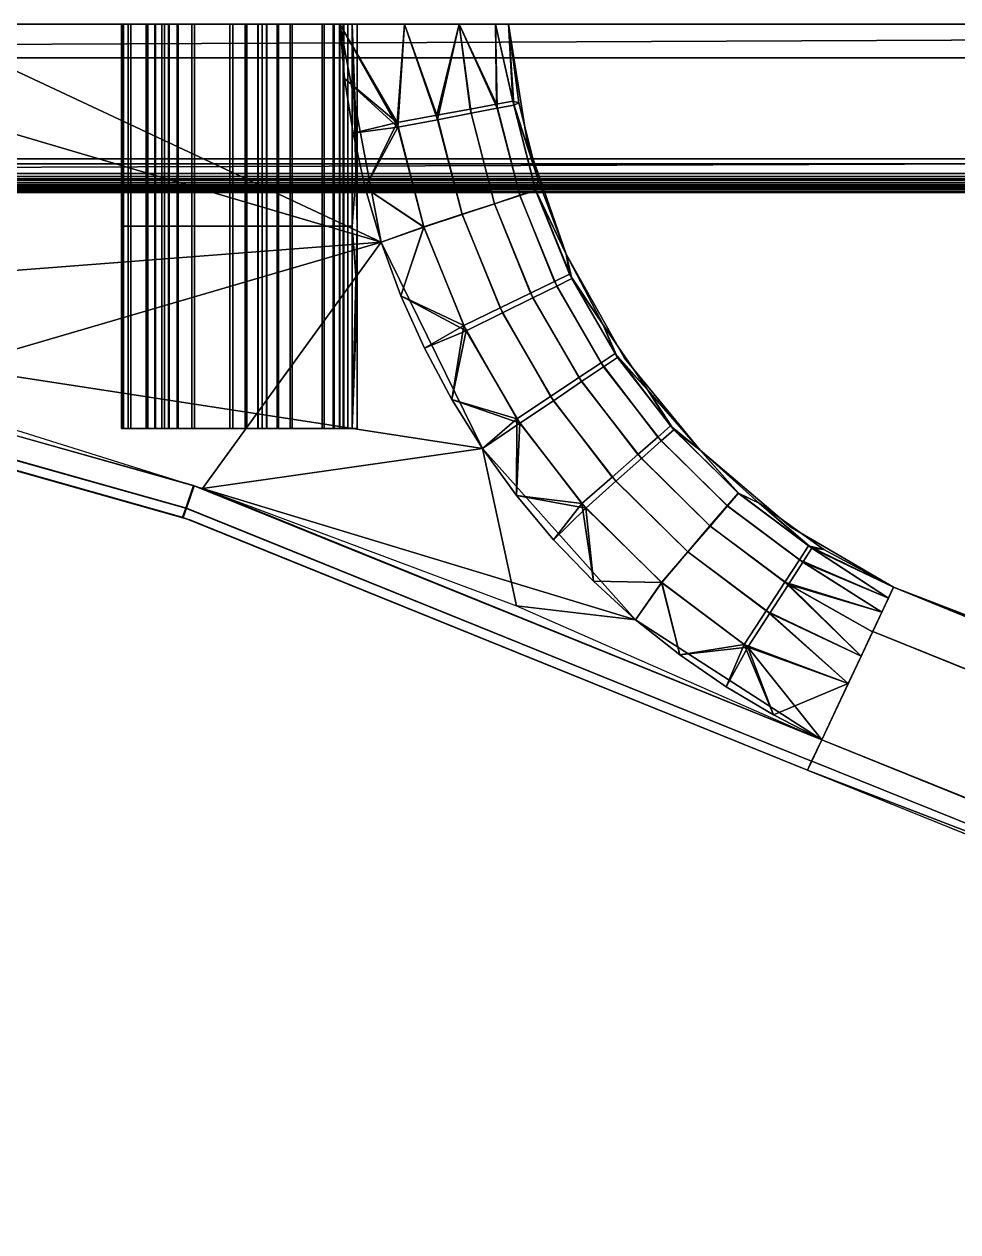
# Model space of a CAD drawing. Extents: x -114 to 116, y -24 to 0.
# Drawn here: x -66.12 to -52.26, y -17.93 to 0 of the extents above; entities that cross this region are included whole.
import ezdxf

# ---------------------------------------------------------------- set-up
doc = ezdxf.new("R2010")
doc.units = 0
doc.header["$MEASUREMENT"] = 0
doc.layers.add('IGES LEVEL 0', color=253, linetype='CONTINUOUS')

msp = doc.modelspace()

# ---------------------------------------------------------------- linework, layer by layer
at = {"layer": 'IGES LEVEL 0'}
for points in [[(-60.821, -3.235, -13.278), (-60.821, -3.235, -13.278), (-73.076, -4.182, -13.278), (-71.792, 0, -13.278)], [(-71.792, 0, -13.278), (-71.792, 0, -13.278), (-61.433, 0, -13.278), (-60.821, -3.235, -13.278)], [(-60.583, -1.461, -13.186), (-60.583, -1.461, -13.186), (-61.433, 0, -13.278), (-60.473, 0, -13.085)], [(-60.583, -1.461, -13.186), (-60.583, -1.461, -13.186), (-61.363, -0.805, -13.278), (-61.433, 0, -13.278)], [(-60.57, -1.53, -0.495), (-60.57, -1.53, -0.495), (-61.433, 0, -0.403), (-61.363, -0.805, -0.403)], [(-60.57, -1.53, -0.495), (-60.57, -1.53, -0.495), (-60.474, 0, -0.596), (-61.433, 0, -0.403)], [(-60.473, 0, -13.085), (-60.473, 0, -13.085), (-59.994, -1.352, -12.931), (-60.583, -1.461, -13.186)], [(-60.474, 0, -0.596), (-60.474, 0, -0.596), (-60.57, -1.53, -0.495), (-59.982, -1.418, -0.751)], [(-59.982, -1.418, -0.751), (-59.982, -1.418, -0.751), (-59.664, 0, -1.134), (-60.474, 0, -0.596)], [(-59.994, -1.352, -12.931), (-59.994, -1.352, -12.931), (-60.473, 0, -13.085), (-59.662, 0, -12.546)], [(-113.228, -2, 14.722), (-113.228, 0, 14.722), (115.372, 0, 14.722), (115.372, -2, 14.722)], [(-111.348, -0.5, 4.31), (-111.348, -0.5, 4.31), (-111.436, 0, 4.222), (1.072, 0, 4.222)], [(-111.348, -0.5, 12.634), (-111.348, -0.5, 12.634), (1.072, 0, 12.722), (-111.436, 0, 12.722)], [(1.072, 0, 4.222), (1.072, 0, 4.222), (1.072, -0.5, 4.31), (-111.348, -0.5, 4.31)], [(1.072, 0, 12.722), (1.072, 0, 12.722), (-111.348, -0.5, 12.634), (1.072, -0.5, 12.634)], [(-92.928, 0, 1.847), (95.072, 0, 1.847), (95.072, -2, 1.847), (-92.928, -2, 1.847)], [(-71.727, 0, 12.722), (-71.727, 0, 12.722), (-62.428, 0, 14.722), (-75.128, 0, 14.722)], [(-66.921, 0, -11.278), (-66.921, 0, -11.278), (-74.382, 0, -13.278), (-61.433, 0, -13.278)], [(-73.076, -4.182, -0.403), (-73.076, -4.182, -0.403), (-60.821, -3.235, -0.403), (-67.732, 0, -0.403)], [(-66.921, 0, -2.778), (-66.921, 0, -2.778), (-61.433, 0, -0.403), (-71.931, 0, -0.403)], [(-62.428, 0, 14.722), (-62.428, 0, 14.722), (-71.727, 0, 12.722), (-58.491, 0, 12.722)], [(-67.862, 0, 1.847), (-67.862, 0, 1.847), (-58.491, 0, 4.222), (-71.727, 0, 4.222)], [(-58.491, 0, 4.222), (-58.491, 0, 4.222), (-67.862, 0, 1.847), (-55.328, 0, 1.847)], [(-60.821, -3.235, -0.403), (-60.821, -3.235, -0.403), (-61.433, 0, -0.403), (-67.732, 0, -0.403)], [(-66.921, 0, -2.778), (-66.921, 0, -2.778), (-58.928, 0, -2.903), (-61.433, 0, -0.403)], [(-66.921, 0, -11.278), (-66.921, 0, -11.278), (-61.433, 0, -13.278), (-58.928, 0, -10.778)], [(-58.928, 0, -10.778), (-58.928, 0, -10.778), (-66.572, 0, -11.135), (-66.921, 0, -11.278)], [(-58.928, 0, -2.903), (-58.928, 0, -2.903), (-66.921, 0, -2.778), (-66.572, 0, -2.922)], [(-58.928, 0, -10.778), (-58.928, 0, -10.778), (-66.428, 0, -10.786), (-66.572, 0, -11.135)], [(-58.928, 0, -2.903), (-58.928, 0, -2.903), (-66.572, 0, -2.922), (-66.428, 0, -3.271)], [(-66.428, 0, -3.271), (-66.428, 0, -3.271), (-64.678, 0, -6.848), (-62.928, 0, -5.098)], [(-66.428, 0, -10.786), (-66.428, 0, -10.786), (-62.928, 0, -8.598), (-64.678, 0, -6.848)], [(-64.678, 0, -6.848), (-64.678, 0, -6.848), (-66.428, 0, -3.271), (-66.428, 0, -10.786)], [(-66.428, 0, -3.271), (-66.428, 0, -3.271), (-62.928, 0, -5.098), (-58.928, 0, -2.903)], [(-58.928, 0, -10.778), (-58.928, 0, -10.778), (-62.928, 0, -8.598), (-66.428, 0, -10.786)], [(-64.678, 0, -6.848), (-64.678, -3, -6.848), (-64.674, -3, -6.977), (-64.674, 0, -6.977)], [(-64.673, 0, -6.71), (-64.673, -6, -6.71), (-64.678, -6, -6.848), (-64.678, 0, -6.848)], [(-64.674, 0, -6.977), (-64.674, -3, -6.977), (-64.652, -3, -7.153), (-64.652, 0, -7.153)], [(-64.645, 0, -6.508), (-64.645, -6, -6.508), (-64.673, -6, -6.71), (-64.673, 0, -6.71)], [(-64.652, 0, -7.153), (-64.652, -3, -7.153), (-64.575, -3, -7.44), (-64.575, 0, -7.44)], [(-64.536, 0, -6.156), (-64.536, -6, -6.156), (-64.645, -6, -6.508), (-64.645, 0, -6.508)], [(-64.575, 0, -7.44), (-64.575, -3, -7.44), (-64.31, -3, -7.922), (-64.31, 0, -7.922)], [(-64.287, 0, -5.745), (-64.287, -6, -5.745), (-64.536, -6, -6.156), (-64.536, 0, -6.156)], [(-64.31, 0, -7.922), (-64.31, -3, -7.922), (-64.182, -3, -8.07), (-64.182, 0, -8.07)], [(-64.172, 0, -5.617), (-64.172, -6, -5.617), (-64.287, -6, -5.745), (-64.287, 0, -5.745)], [(-64.182, 0, -8.07), (-64.182, -3, -8.07), (-64.077, -3, -8.169), (-64.077, 0, -8.169)], [(-64.076, 0, -5.527), (-64.076, -6, -5.527), (-64.172, -6, -5.617), (-64.172, 0, -5.617)], [(-64.077, 0, -8.169), (-64.077, -3, -8.169), (-64.039, -3, -8.201), (-64.039, 0, -8.201)], [(-64.039, 0, -5.496), (-64.039, -6, -5.496), (-64.076, -6, -5.527), (-64.076, 0, -5.527)], [(-64.039, 0, -8.201), (-64.039, -3, -8.201), (-63.977, -3, -8.249), (-63.977, 0, -8.249)], [(-63.97, 0, -5.442), (-63.97, -6, -5.442), (-64.039, -6, -5.496), (-64.039, 0, -5.496)], [(-63.977, 0, -8.249), (-63.977, -3, -8.249), (-63.849, -3, -8.336), (-63.849, 0, -8.336)], [(-63.835, 0, -5.351), (-63.835, -6, -5.351), (-63.97, -6, -5.442), (-63.97, 0, -5.442)], [(-63.849, 0, -8.336), (-63.849, -3, -8.336), (-63.631, -3, -8.451), (-63.631, 0, -8.451)], [(-63.592, 0, -5.229), (-63.592, -6, -5.229), (-63.835, -6, -5.351), (-63.835, 0, -5.351)], [(-63.631, 0, -8.451), (-63.631, -3, -8.451), (-63.066, -3, -8.593), (-63.066, 0, -8.593)], [(-63.022, 0, -5.101), (-63.022, -6, -5.101), (-63.592, -6, -5.229), (-63.592, 0, -5.229)], [(-63.066, 0, -8.593), (-63.066, -3, -8.593), (-62.839, -3, -8.596), (-62.839, 0, -8.596)], [(-62.813, 0, -5.102), (-62.813, -6, -5.102), (-63.022, -6, -5.101), (-63.022, 0, -5.101)], [(-58.928, 0, -2.903), (-58.928, 0, -2.903), (-62.928, 0, -5.098), (-61.178, 0, -6.848)], [(-58.928, 0, -10.778), (-58.928, 0, -10.778), (-61.178, 0, -6.848), (-62.928, 0, -8.598)], [(-62.839, 0, -8.596), (-62.839, -3, -8.596), (-62.653, -3, -8.577), (-62.653, 0, -8.577)], [(-62.648, 0, -5.121), (-62.648, -6, -5.121), (-62.813, -6, -5.102), (-62.813, 0, -5.102)], [(-62.653, 0, -8.577), (-62.653, -3, -8.577), (-62.587, -3, -8.565), (-62.587, 0, -8.565)], [(-62.587, 0, -5.132), (-62.587, -6, -5.132), (-62.648, -6, -5.121), (-62.648, 0, -5.121)], [(-62.587, 0, -8.565), (-62.587, -3, -8.565), (-62.517, -3, -8.549), (-62.517, 0, -8.549)], [(-62.522, 0, -5.146), (-62.522, -6, -5.146), (-62.587, -6, -5.132), (-62.587, 0, -5.132)], [(-62.346, 0, -5.198), (-62.346, -6, -5.198), (-62.522, -6, -5.146), (-62.522, 0, -5.146)], [(-62.517, 0, -8.549), (-62.517, -3, -8.549), (-62.366, -3, -8.506), (-62.366, 0, -8.506)], [(-58.491, 0, 12.722), (-58.491, 0, 12.722), (-49.728, 0, 14.722), (-62.428, 0, 14.722)], [(-62.366, 0, -8.506), (-62.366, -3, -8.506), (-62.173, -3, -8.427), (-62.173, 0, -8.427)], [(-62.14, 0, -5.286), (-62.14, -6, -5.286), (-62.346, -6, -5.198), (-62.346, 0, -5.198)], [(-62.173, 0, -8.427), (-62.173, -3, -8.427), (-61.696, -3, -8.091), (-61.696, 0, -8.091)], [(-61.666, 0, -5.637), (-61.666, -6, -5.637), (-62.14, -6, -5.286), (-62.14, 0, -5.286)], [(-61.696, 0, -8.091), (-61.696, -3, -8.091), (-61.534, -3, -7.906), (-61.534, 0, -7.906)], [(-61.518, 0, -5.813), (-61.518, -6, -5.813), (-61.666, -6, -5.637), (-61.666, 0, -5.637)], [(-61.534, 0, -7.906), (-61.534, -3, -7.906), (-61.437, -3, -7.765), (-61.437, 0, -7.765)], [(-61.435, 0, -5.937), (-61.435, -6, -5.937), (-61.518, -6, -5.813), (-61.518, 0, -5.813)], [(-61.437, 0, -7.765), (-61.437, -3, -7.765), (-61.385, -3, -7.673), (-61.385, 0, -7.673)], [(-61.385, 0, -6.023), (-61.385, -6, -6.023), (-61.435, -6, -5.937), (-61.435, 0, -5.937)], [(-61.385, 0, -7.673), (-61.385, -3, -7.673), (-61.378, -3, -7.659), (-61.378, 0, -7.659)], [(-61.374, 0, -6.044), (-61.374, -6, -6.044), (-61.385, -6, -6.023), (-61.385, 0, -6.023)], [(-61.378, 0, -7.659), (-61.378, -3, -7.659), (-61.315, -3, -7.525), (-61.315, 0, -7.525)], [(-61.314, 0, -6.174), (-61.314, -6, -6.174), (-61.374, -6, -6.044), (-61.374, 0, -6.044)], [(-61.315, 0, -7.525), (-61.315, -3, -7.525), (-61.252, -3, -7.352), (-61.252, 0, -7.352)], [(-61.252, 0, -6.346), (-61.252, -6, -6.346), (-61.314, -6, -6.174), (-61.314, 0, -6.174)], [(-61.252, 0, -7.352), (-61.252, 0, -7.352), (-61.178, -2, -6.848), (-61.178, 0, -6.848)], [(-61.178, -2, -6.848), (-61.178, -2, -6.848), (-61.252, 0, -7.352), (-61.252, -3, -7.352)], [(-61.252, 0, -6.346), (-61.252, 0, -6.346), (-61.178, 0, -6.848), (-61.178, -3, -6.848)], [(-61.178, -3, -6.848), (-61.178, -3, -6.848), (-61.252, -6, -6.346), (-61.252, 0, -6.346)], [(-61.178, 0, -6.848), (-61.178, 0, -6.848), (-58.928, 0, -10.778), (-58.928, 0, -2.903)], [(-59.662, 0, -12.546), (-59.662, 0, -12.546), (-59.497, -1.26, -12.537), (-59.994, -1.352, -12.931)], [(-59.664, 0, -1.134), (-59.664, 0, -1.134), (-59.982, -1.418, -0.751), (-59.485, -1.323, -1.145)], [(-59.097, -1.249, -1.665), (-59.097, -1.249, -1.665), (-59.123, 0, -1.944), (-59.664, 0, -1.134)], [(-59.664, 0, -1.134), (-59.664, 0, -1.134), (-59.485, -1.323, -1.145), (-59.097, -1.249, -1.665)], [(-59.108, -1.189, -12.017), (-59.108, -1.189, -12.017), (-59.662, 0, -12.546), (-59.122, 0, -11.737)], [(-59.662, 0, -12.546), (-59.662, 0, -12.546), (-59.108, -1.189, -12.017), (-59.497, -1.26, -12.537)], [(-58.852, -1.202, -2.279), (-58.852, -1.202, -2.279), (-58.928, 0, -2.903), (-59.123, 0, -1.944)], [(-59.123, 0, -1.944), (-59.123, 0, -1.944), (-59.097, -1.249, -1.665), (-58.852, -1.202, -2.279)], [(-58.863, -1.143, -11.403), (-58.863, -1.143, -11.403), (-59.122, 0, -11.737), (-58.928, 0, -10.778)], [(-59.122, 0, -11.737), (-59.122, 0, -11.737), (-58.863, -1.143, -11.403), (-59.108, -1.189, -12.017)], [(-58.863, -1.143, -11.403), (-58.863, -1.143, -11.403), (-58.928, 0, -10.778), (-58.778, -1.17, -10.778)], [(-58.651, -1.746, -2.903), (-58.651, -1.746, -2.903), (-58.928, 0, -6.841), (-58.928, 0, -2.903)], [(-58.651, -1.746, -10.778), (-58.651, -1.746, -10.778), (-58.928, 0, -10.778), (-58.928, 0, -6.841)], [(-58.651, -1.746, -10.778), (-58.651, -1.746, -10.778), (-58.928, 0, -6.841), (-58.651, -1.746, -2.903)], [(-58.852, -1.202, -2.279), (-58.852, -1.202, -2.279), (-58.778, -1.17, -2.903), (-58.928, 0, -2.903)], [(-49.728, 0, 14.722), (-49.728, 0, 14.722), (-58.491, 0, 12.722), (-45.255, 0, 12.722)], [(-55.328, 0, 1.847), (-55.328, 0, 1.847), (-45.255, 0, 4.222), (-58.491, 0, 4.222)], [(-45.255, 0, 4.222), (-45.255, 0, 4.222), (-55.328, 0, 1.847), (-42.795, 0, 1.847)], [(-55.384, -0.5, 8.472), (-55.384, -0.5, 8.472), (-111.84, -0.5, 4.802), (-111.84, -0.5, 12.141)], [(-111.84, -0.5, 12.141), (-111.84, -0.5, 12.141), (-55.384, -0.5, 10.553), (-55.384, -0.5, 8.472)], [(-111.84, -0.5, 4.802), (-111.84, -0.5, 4.802), (-55.384, -0.5, 8.472), (-55.384, -0.5, 6.391)], [(-111.84, -0.5, 12.141), (-111.84, -0.5, 12.141), (-73.875, -0.5, 12.634), (-55.384, -0.5, 10.553)], [(-55.384, -0.5, 6.391), (-55.384, -0.5, 6.391), (-73.875, -0.5, 4.31), (-111.84, -0.5, 4.802)], [(-55.384, -0.5, 10.553), (-55.384, -0.5, 10.553), (-73.875, -0.5, 12.634), (-36.401, -0.5, 12.634)], [(-55.384, -0.5, 6.391), (-55.384, -0.5, 6.391), (-36.401, -0.5, 4.31), (-73.875, -0.5, 4.31)], [(-55.384, -0.5, 10.553), (1.072, -0.5, 10.553), (1.072, -0.5, 8.472), (-55.384, -0.5, 8.472)], [(-55.384, -0.5, 8.472), (1.072, -0.5, 8.472), (1.072, -0.5, 6.391), (-55.384, -0.5, 6.391)], [(-36.401, -0.5, 12.634), (-36.401, -0.5, 12.634), (1.072, -0.5, 10.553), (-55.384, -0.5, 10.553)], [(-36.401, -0.5, 4.31), (-36.401, -0.5, 4.31), (-55.384, -0.5, 6.391), (1.072, -0.5, 6.391)], [(-60.583, -1.461, -13.186), (-60.583, -1.461, -13.186), (-61.238, -1.616, -13.278), (-61.363, -0.805, -13.278)], [(-60.57, -1.53, -0.495), (-60.57, -1.53, -0.495), (-61.363, -0.805, -0.403), (-61.238, -1.616, -0.403)], [(-59.497, -1.26, -12.537), (-59.108, -1.189, -12.017), (-58.763, -2.541, -12.017), (-59.138, -2.665, -12.537)], [(-59.137, -2.668, -1.145), (-58.762, -2.545, -1.665), (-59.097, -1.249, -1.665), (-59.485, -1.323, -1.145)], [(-59.108, -1.189, -12.017), (-58.863, -1.143, -11.403), (-58.526, -2.463, -11.403), (-58.763, -2.541, -12.017)], [(-58.762, -2.545, -1.665), (-58.525, -2.467, -2.279), (-58.852, -1.202, -2.279), (-59.097, -1.249, -1.665)], [(-58.863, -1.143, -11.403), (-58.863, -1.143, -11.403), (-58.778, -1.17, -10.778), (-58.491, -2.313, -10.778)], [(-58.491, -2.313, -10.778), (-58.491, -2.313, -10.778), (-58.526, -2.463, -11.403), (-58.863, -1.143, -11.403)], [(-58.852, -1.202, -2.279), (-58.852, -1.202, -2.279), (-58.491, -2.313, -2.903), (-58.778, -1.17, -2.903)], [(-58.491, -2.313, -2.903), (-58.491, -2.313, -2.903), (-58.852, -1.202, -2.279), (-58.525, -2.467, -2.279)], [(-60.583, -1.461, -13.186), (-59.994, -1.352, -12.931), (-59.618, -2.823, -12.931), (-60.187, -3.01, -13.186)], [(-60.185, -3.014, -0.495), (-59.617, -2.826, -0.751), (-59.982, -1.418, -0.751), (-60.57, -1.53, -0.495)], [(-59.994, -1.352, -12.931), (-59.497, -1.26, -12.537), (-59.138, -2.665, -12.537), (-59.618, -2.823, -12.931)], [(-59.617, -2.826, -0.751), (-59.137, -2.668, -1.145), (-59.485, -1.323, -1.145), (-59.982, -1.418, -0.751)], [(-60.583, -1.461, -13.186), (-60.583, -1.461, -13.186), (-61.058, -2.428, -13.278), (-61.238, -1.616, -13.278)], [(-60.57, -1.53, -0.495), (-60.57, -1.53, -0.495), (-61.238, -1.616, -0.403), (-61.058, -2.428, -0.403)], [(-61.058, -2.428, -13.278), (-61.058, -2.428, -13.278), (-60.583, -1.461, -13.186), (-60.187, -3.01, -13.186)], [(-61.058, -2.428, -0.403), (-61.058, -2.428, -0.403), (-60.185, -3.014, -0.495), (-60.57, -1.53, -0.495)], [(-58.071, -3.416, -2.903), (-58.071, -3.416, -2.903), (-58.071, -3.416, -10.778), (-58.651, -1.746, -10.778)], [(-58.651, -1.746, -10.778), (-58.651, -1.746, -10.778), (-58.651, -1.746, -2.903), (-58.071, -3.416, -2.903)], [(-113.228, -2, 14.722), (115.372, -2, 14.722), (115.372, -2.071, 14.717), (-113.228, -2.071, 14.717)], [(-113.228, -2.071, 14.717), (115.372, -2.071, 14.717), (115.372, -2.263, 14.647), (-113.228, -2.263, 14.647)], [(-92.928, -2.216, 1.896), (-92.928, -2.216, 1.896), (-30.262, -2, 1.847), (-92.928, -2, 1.847)], [(-30.262, -2, 1.847), (-30.262, -2, 1.847), (-92.928, -2.216, 1.896), (1.072, -2.216, 1.896)], [(-61.252, -3, -7.352), (-61.252, -3, -7.352), (-61.178, -4, -6.848), (-61.178, -2, -6.848)], [(-113.228, -2.263, 14.647), (115.372, -2.263, 14.647), (115.372, -2.352, 14.576), (-113.228, -2.352, 14.576)], [(-92.928, -2.297, 1.944), (1.072, -2.297, 1.944), (1.072, -2.216, 1.896), (-92.928, -2.216, 1.896)], [(-92.928, -2.317, 1.96), (1.072, -2.317, 1.96), (1.072, -2.297, 1.944), (-92.928, -2.297, 1.944)], [(-92.928, -2.355, 1.994), (1.072, -2.355, 1.994), (1.072, -2.317, 1.96), (-92.928, -2.317, 1.96)], [(-58.526, -2.463, -11.403), (-58.526, -2.463, -11.403), (-58.491, -2.313, -10.778), (-58.071, -3.416, -10.778)], [(-58.525, -2.467, -2.279), (-58.525, -2.467, -2.279), (-58.071, -3.416, -2.903), (-58.491, -2.313, -2.903)], [(-113.228, -2.352, 14.576), (115.372, -2.352, 14.576), (115.372, -2.387, 14.539), (-113.228, -2.387, 14.539)], [(-113.228, -2.387, 14.539), (115.372, -2.387, 14.539), (115.372, -2.402, 14.519), (-113.228, -2.402, 14.519)], [(-113.228, -2.402, 14.519), (115.372, -2.402, 14.519), (115.372, -2.451, 14.437), (-113.228, -2.451, 14.437)], [(-113.228, -2.451, 14.437), (-113.228, -2.451, 14.437), (1.072, -2.5, 14.222), (-113.228, -2.5, 14.222)], [(1.072, -2.5, 14.222), (1.072, -2.5, 14.222), (-113.228, -2.451, 14.437), (115.372, -2.451, 14.437)], [(-92.928, -2.425, 2.084), (1.072, -2.425, 2.084), (1.072, -2.355, 1.994), (-92.928, -2.355, 1.994)], [(-92.928, -2.495, 2.276), (1.072, -2.495, 2.276), (1.072, -2.425, 2.084), (-92.928, -2.425, 2.084)], [(-92.928, -2.5, 2.347), (1.072, -2.5, 2.347), (1.072, -2.495, 2.276), (-92.928, -2.495, 2.276)], [(-56.178, -2.5, 10.847), (-84.803, -2.5, 10.847), (-84.803, -2.5, 7.472), (-56.178, -2.5, 7.472)], [(-56.178, -2.5, 7.472), (-84.803, -2.5, 7.472), (-84.803, -2.5, 4.097), (-56.178, -2.5, 4.097)], [(-71.665, -2.5, 14.222), (-71.665, -2.5, 14.222), (-84.803, -2.5, 10.847), (-56.178, -2.5, 10.847)], [(-72.039, -2.5, 2.347), (-72.039, -2.5, 2.347), (-56.178, -2.5, 4.097), (-84.803, -2.5, 4.097)], [(-56.178, -2.5, 4.097), (-56.178, -2.5, 4.097), (-72.039, -2.5, 2.347), (-51.151, -2.5, 2.347)], [(-56.178, -2.5, 10.847), (-56.178, -2.5, 10.847), (-50.883, -2.5, 14.222), (-71.665, -2.5, 14.222)], [(-60.187, -3.01, -13.186), (-60.187, -3.01, -13.186), (-60.821, -3.235, -13.278), (-61.058, -2.428, -13.278)], [(-60.185, -3.014, -0.495), (-60.185, -3.014, -0.495), (-61.058, -2.428, -0.403), (-60.821, -3.235, -0.403)], [(-58.763, -2.541, -12.017), (-58.526, -2.463, -11.403), (-58.021, -3.711, -11.403), (-58.245, -3.819, -12.017)], [(-58.212, -3.888, -1.665), (-57.988, -3.777, -2.279), (-58.525, -2.467, -2.279), (-58.762, -2.545, -1.665)], [(-58.071, -3.416, -10.778), (-58.071, -3.416, -10.778), (-58.021, -3.711, -11.403), (-58.526, -2.463, -11.403)], [(-58.071, -3.416, -2.903), (-58.071, -3.416, -2.903), (-58.525, -2.467, -2.279), (-57.988, -3.777, -2.279)], [(-27.553, -2.5, 10.847), (-56.178, -2.5, 10.847), (-56.178, -2.5, 7.472), (-27.553, -2.5, 7.472)], [(-27.553, -2.5, 7.472), (-56.178, -2.5, 7.472), (-56.178, -2.5, 4.097), (-27.553, -2.5, 4.097)], [(-50.883, -2.5, 14.222), (-50.883, -2.5, 14.222), (-56.178, -2.5, 10.847), (-27.553, -2.5, 10.847)], [(-51.151, -2.5, 2.347), (-51.151, -2.5, 2.347), (-27.553, -2.5, 4.097), (-56.178, -2.5, 4.097)], [(-59.618, -2.823, -12.931), (-59.138, -2.665, -12.537), (-58.6, -3.992, -12.537), (-59.055, -4.212, -12.931)], [(-59.019, -4.286, -0.751), (-58.566, -4.063, -1.145), (-59.137, -2.668, -1.145), (-59.617, -2.826, -0.751)], [(-59.138, -2.665, -12.537), (-58.763, -2.541, -12.017), (-58.245, -3.819, -12.017), (-58.6, -3.992, -12.537)], [(-58.566, -4.063, -1.145), (-58.212, -3.888, -1.665), (-58.762, -2.545, -1.665), (-59.137, -2.668, -1.145)], [(-60.187, -3.01, -13.186), (-59.618, -2.823, -12.931), (-59.055, -4.212, -12.931), (-59.594, -4.474, -13.186)], [(-59.556, -4.552, -0.495), (-59.019, -4.286, -0.751), (-59.617, -2.826, -0.751), (-60.185, -3.014, -0.495)], [(-64.678, -3, -6.848), (-64.678, -6, -6.848), (-64.674, -6, -6.977), (-64.674, -3, -6.977)], [(-64.674, -3, -6.977), (-64.674, -6, -6.977), (-64.652, -6, -7.153), (-64.652, -3, -7.153)], [(-64.652, -3, -7.153), (-64.652, -6, -7.153), (-64.575, -6, -7.44), (-64.575, -3, -7.44)], [(-64.575, -3, -7.44), (-64.575, -6, -7.44), (-64.31, -6, -7.922), (-64.31, -3, -7.922)], [(-64.31, -3, -7.922), (-64.31, -6, -7.922), (-64.182, -6, -8.07), (-64.182, -3, -8.07)], [(-64.182, -3, -8.07), (-64.182, -6, -8.07), (-64.077, -6, -8.169), (-64.077, -3, -8.169)], [(-64.077, -3, -8.169), (-64.077, -6, -8.169), (-64.039, -6, -8.201), (-64.039, -3, -8.201)], [(-64.039, -3, -8.201), (-64.039, -6, -8.201), (-63.977, -6, -8.249), (-63.977, -3, -8.249)], [(-63.977, -3, -8.249), (-63.977, -6, -8.249), (-63.849, -6, -8.336), (-63.849, -3, -8.336)], [(-63.849, -3, -8.336), (-63.849, -6, -8.336), (-63.631, -6, -8.451), (-63.631, -3, -8.451)], [(-63.631, -3, -8.451), (-63.631, -6, -8.451), (-63.066, -6, -8.593), (-63.066, -3, -8.593)], [(-63.066, -3, -8.593), (-63.066, -6, -8.593), (-62.839, -6, -8.596), (-62.839, -3, -8.596)], [(-62.839, -3, -8.596), (-62.839, -6, -8.596), (-62.653, -6, -8.577), (-62.653, -3, -8.577)], [(-62.653, -3, -8.577), (-62.653, -6, -8.577), (-62.587, -6, -8.565), (-62.587, -3, -8.565)], [(-62.587, -3, -8.565), (-62.587, -6, -8.565), (-62.517, -6, -8.549), (-62.517, -3, -8.549)], [(-62.517, -3, -8.549), (-62.517, -6, -8.549), (-62.366, -6, -8.506), (-62.366, -3, -8.506)], [(-62.366, -3, -8.506), (-62.366, -6, -8.506), (-62.173, -6, -8.427), (-62.173, -3, -8.427)], [(-62.173, -3, -8.427), (-62.173, -6, -8.427), (-61.696, -6, -8.091), (-61.696, -3, -8.091)], [(-61.696, -3, -8.091), (-61.696, -6, -8.091), (-61.534, -6, -7.906), (-61.534, -3, -7.906)], [(-61.534, -3, -7.906), (-61.534, -6, -7.906), (-61.437, -6, -7.765), (-61.437, -3, -7.765)], [(-61.437, -3, -7.765), (-61.437, -6, -7.765), (-61.385, -6, -7.673), (-61.385, -3, -7.673)], [(-61.385, -3, -7.673), (-61.385, -6, -7.673), (-61.378, -6, -7.659), (-61.378, -3, -7.659)], [(-61.378, -3, -7.659), (-61.378, -6, -7.659), (-61.315, -6, -7.525), (-61.315, -3, -7.525)], [(-61.315, -3, -7.525), (-61.315, -6, -7.525), (-61.252, -6, -7.352), (-61.252, -3, -7.352)], [(-61.178, -4, -6.848), (-61.178, -4, -6.848), (-61.252, -3, -7.352), (-61.252, -6, -7.352)], [(-61.252, -6, -6.346), (-61.252, -6, -6.346), (-61.178, -3, -6.848), (-61.178, -6, -6.848)], [(-60.187, -3.01, -13.186), (-60.187, -3.01, -13.186), (-60.527, -4.032, -13.278), (-60.821, -3.235, -13.278)], [(-60.185, -3.014, -0.495), (-60.185, -3.014, -0.495), (-60.821, -3.235, -0.403), (-60.527, -4.032, -0.403)], [(-60.527, -4.032, -13.278), (-60.527, -4.032, -13.278), (-60.187, -3.01, -13.186), (-59.594, -4.474, -13.186)], [(-60.527, -4.032, -0.403), (-60.527, -4.032, -0.403), (-59.556, -4.552, -0.495), (-60.185, -3.014, -0.495)], [(-73.076, -4.182, -13.278), (-73.076, -4.182, -13.278), (-60.821, -3.235, -13.278), (-59.317, -6.3, -13.278)], [(-60.821, -3.235, -0.403), (-60.821, -3.235, -0.403), (-73.076, -4.182, -0.403), (-68.232, -5.406, -0.403)], [(-60.821, -3.235, -0.403), (-60.821, -3.235, -0.403), (-68.232, -5.406, -0.403), (-63.471, -6.894, -0.403)], [(-63.471, -6.894, -0.403), (-63.471, -6.894, -0.403), (-59.317, -6.3, -0.403), (-60.821, -3.235, -0.403)], [(-58.021, -3.711, -11.403), (-58.021, -3.711, -11.403), (-58.071, -3.416, -10.778), (-57.525, -4.461, -10.778)], [(-57.207, -4.957, -2.903), (-57.207, -4.957, -2.903), (-57.207, -4.957, -10.778), (-58.071, -3.416, -10.778)], [(-58.071, -3.416, -10.778), (-58.071, -3.416, -10.778), (-58.071, -3.416, -2.903), (-57.207, -4.957, -2.903)], [(-57.988, -3.777, -2.279), (-57.988, -3.777, -2.279), (-57.525, -4.461, -2.903), (-58.071, -3.416, -2.903)], [(-58.245, -3.819, -12.017), (-58.021, -3.711, -11.403), (-57.347, -4.89, -11.403), (-57.555, -5.028, -12.017)], [(-57.525, -4.461, -10.778), (-57.525, -4.461, -10.778), (-57.347, -4.89, -11.403), (-58.021, -3.711, -11.403)], [(-58.6, -3.992, -12.537), (-58.245, -3.819, -12.017), (-57.555, -5.028, -12.017), (-57.884, -5.247, -12.537)], [(-57.843, -5.307, -1.145), (-57.516, -5.087, -1.665), (-58.212, -3.888, -1.665), (-58.566, -4.063, -1.145)], [(-57.516, -5.087, -1.665), (-57.309, -4.947, -2.279), (-57.988, -3.777, -2.279), (-58.212, -3.888, -1.665)], [(-57.525, -4.461, -2.903), (-57.525, -4.461, -2.903), (-57.988, -3.777, -2.279), (-57.309, -4.947, -2.279)], [(-61.252, -6, -7.352), (-61.252, -6, -7.352), (-61.178, -6, -6.848), (-61.178, -4, -6.848)], [(-59.594, -4.474, -13.186), (-59.594, -4.474, -13.186), (-60.177, -4.812, -13.278), (-60.527, -4.032, -13.278)], [(-59.556, -4.552, -0.495), (-59.556, -4.552, -0.495), (-60.527, -4.032, -0.403), (-60.177, -4.812, -0.403)], [(-59.055, -4.212, -12.931), (-58.6, -3.992, -12.537), (-57.884, -5.247, -12.537), (-58.305, -5.526, -12.931)], [(-58.262, -5.59, -0.751), (-57.843, -5.307, -1.145), (-58.566, -4.063, -1.145), (-59.019, -4.286, -0.751)], [(-73.196, -4.155, -0.403), (-73.273, -4.502, -0.552), (-63.723, -7.183, -0.552), (-63.608, -6.847, -0.403)], [(-59.317, -6.3, -13.278), (-59.317, -6.3, -13.278), (-63.471, -6.894, -13.278), (-73.076, -4.182, -13.278)], [(-63.596, -6.851, -13.278), (-63.711, -7.187, -13.13), (-73.034, -4.555, -13.13), (-72.956, -4.209, -13.278)], [(-59.594, -4.474, -13.186), (-59.055, -4.212, -12.931), (-58.305, -5.526, -12.931), (-58.803, -5.858, -13.186)], [(-58.759, -5.925, -0.495), (-58.262, -5.59, -0.751), (-59.019, -4.286, -0.751), (-59.556, -4.552, -0.495)], [(-59.594, -4.474, -13.186), (-59.594, -4.474, -13.186), (-59.773, -5.57, -13.278), (-60.177, -4.812, -13.278)], [(-59.773, -5.57, -13.278), (-59.773, -5.57, -13.278), (-59.594, -4.474, -13.186), (-58.803, -5.858, -13.186)], [(-57.347, -4.89, -11.403), (-57.347, -4.89, -11.403), (-57.525, -4.461, -10.778), (-56.859, -5.434, -10.778)], [(-57.309, -4.947, -2.279), (-57.309, -4.947, -2.279), (-56.859, -5.434, -2.903), (-57.525, -4.461, -2.903)], [(-73.273, -4.502, -0.552), (-73.305, -4.643, -0.903), (-63.77, -7.32, -0.903), (-63.723, -7.183, -0.552)], [(-63.711, -7.187, -13.13), (-63.758, -7.324, -12.778), (-73.066, -4.696, -12.778), (-73.034, -4.555, -13.13)], [(-59.556, -4.552, -0.495), (-59.556, -4.552, -0.495), (-60.177, -4.812, -0.403), (-59.773, -5.57, -0.403)], [(-59.773, -5.57, -0.403), (-59.773, -5.57, -0.403), (-58.759, -5.925, -0.495), (-59.556, -4.552, -0.495)], [(-63.661, -7.357, -0.903), (-63.661, -7.357, -0.903), (-73.185, -4.67, -12.778), (-63.661, -7.357, -12.778)], [(-73.185, -4.67, -12.778), (-73.185, -4.67, -12.778), (-63.661, -7.357, -0.903), (-73.185, -4.67, -0.903)], [(-57.555, -5.028, -12.017), (-57.347, -4.89, -11.403), (-56.525, -5.964, -11.403), (-56.712, -6.129, -12.017)], [(-56.661, -6.186, -1.665), (-56.475, -6.02, -2.279), (-57.309, -4.947, -2.279), (-57.516, -5.087, -1.665)], [(-56.859, -5.434, -10.778), (-56.859, -5.434, -10.778), (-56.525, -5.964, -11.403), (-57.347, -4.89, -11.403)], [(-56.859, -5.434, -2.903), (-56.859, -5.434, -2.903), (-57.309, -4.947, -2.279), (-56.475, -6.02, -2.279)], [(-56.084, -6.322, -2.903), (-56.084, -6.322, -2.903), (-56.084, -6.322, -10.778), (-57.207, -4.957, -10.778)], [(-57.207, -4.957, -10.778), (-57.207, -4.957, -10.778), (-57.207, -4.957, -2.903), (-56.084, -6.322, -2.903)], [(-57.884, -5.247, -12.537), (-57.555, -5.028, -12.017), (-56.712, -6.129, -12.017), (-57.008, -6.389, -12.537)], [(-56.956, -6.448, -1.145), (-56.661, -6.186, -1.665), (-57.516, -5.087, -1.665), (-57.843, -5.307, -1.145)], [(-58.305, -5.526, -12.931), (-57.884, -5.247, -12.537), (-57.008, -6.389, -12.537), (-57.388, -6.723, -12.931)], [(-57.334, -6.785, -0.751), (-56.956, -6.448, -1.145), (-57.843, -5.307, -1.145), (-58.262, -5.59, -0.751)], [(-58.803, -5.858, -13.186), (-58.305, -5.526, -12.931), (-57.388, -6.723, -12.931), (-57.838, -7.118, -13.186)], [(-56.525, -5.964, -11.403), (-56.525, -5.964, -11.403), (-56.859, -5.434, -10.778), (-56.084, -6.322, -10.778)], [(-56.475, -6.02, -2.279), (-56.475, -6.02, -2.279), (-56.084, -6.322, -2.903), (-56.859, -5.434, -2.903)], [(-58.803, -5.858, -13.186), (-58.803, -5.858, -13.186), (-59.317, -6.3, -13.278), (-59.773, -5.57, -13.278)], [(-58.759, -5.925, -0.495), (-58.759, -5.925, -0.495), (-59.773, -5.57, -0.403), (-59.317, -6.3, -0.403)], [(-57.78, -7.183, -0.495), (-57.334, -6.785, -0.751), (-58.262, -5.59, -0.751), (-58.759, -5.925, -0.495)], [(-58.803, -5.858, -13.186), (-58.803, -5.858, -13.186), (-58.812, -6.996, -13.278), (-59.317, -6.3, -13.278)], [(-58.812, -6.996, -13.278), (-58.812, -6.996, -13.278), (-58.803, -5.858, -13.186), (-57.838, -7.118, -13.186)], [(-64.193, -6, -7.101), (-64.193, -6, -7.101), (-64.678, -6, -6.848), (-64.64, -6, -7.212)], [(-64.193, -6, -6.595), (-64.193, -6, -6.595), (-64.64, -6, -6.484), (-64.678, -6, -6.848)], [(-64.678, -6, -6.848), (-64.678, -6, -6.848), (-64.193, -6, -7.101), (-64.193, -6, -6.595)], [(-64.193, -6, -7.101), (-64.193, -6, -7.101), (-64.64, -6, -7.212), (-64.527, -6, -7.56)], [(-64.193, -6, -6.595), (-64.193, -6, -6.595), (-64.527, -6, -6.137), (-64.64, -6, -6.484)], [(-64.193, -6, -7.607), (-64.193, -6, -7.607), (-64.527, -6, -7.56), (-64.344, -6, -7.877)], [(-64.193, -6, -6.089), (-64.193, -6, -6.089), (-64.344, -6, -5.82), (-64.527, -6, -6.137)], [(-64.527, -6, -6.137), (-64.527, -6, -6.137), (-64.193, -6, -6.595), (-64.193, -6, -6.089)], [(-64.527, -6, -7.56), (-64.527, -6, -7.56), (-64.193, -6, -7.607), (-64.193, -6, -7.101)], [(-64.193, -6, -7.607), (-64.193, -6, -7.607), (-64.344, -6, -7.877), (-64.099, -6, -8.149)], [(-64.193, -6, -6.089), (-64.193, -6, -6.089), (-64.099, -6, -5.548), (-64.344, -6, -5.82)], [(-63.687, -6, -6.089), (-64.193, -6, -6.089), (-64.193, -6, -6.595), (-63.687, -6, -6.595)], [(-63.687, -6, -6.595), (-64.193, -6, -6.595), (-64.193, -6, -7.101), (-63.687, -6, -7.101)], [(-63.687, -6, -7.101), (-64.193, -6, -7.101), (-64.193, -6, -7.607), (-63.687, -6, -7.607)], [(-64.099, -6, -5.548), (-64.099, -6, -5.548), (-64.193, -6, -6.089), (-63.687, -6, -6.089)], [(-64.099, -6, -8.149), (-64.099, -6, -8.149), (-63.687, -6, -7.607), (-64.193, -6, -7.607)], [(-63.687, -6, -8.113), (-63.687, -6, -8.113), (-64.099, -6, -8.149), (-63.803, -6, -8.364)], [(-63.687, -6, -5.583), (-63.687, -6, -5.583), (-63.803, -6, -5.333), (-64.099, -6, -5.548)], [(-64.099, -6, -5.548), (-64.099, -6, -5.548), (-63.687, -6, -6.089), (-63.687, -6, -5.583)], [(-64.099, -6, -8.149), (-64.099, -6, -8.149), (-63.687, -6, -8.113), (-63.687, -6, -7.607)], [(-63.687, -6, -8.113), (-63.687, -6, -8.113), (-63.803, -6, -8.364), (-63.469, -6, -8.513)], [(-63.687, -6, -5.583), (-63.687, -6, -5.583), (-63.469, -6, -5.184), (-63.803, -6, -5.333)], [(-63.181, -6, -5.583), (-63.687, -6, -5.583), (-63.687, -6, -6.089), (-63.181, -6, -6.089)], [(-63.181, -6, -6.089), (-63.687, -6, -6.089), (-63.687, -6, -6.595), (-63.181, -6, -6.595)], [(-63.181, -6, -6.595), (-63.687, -6, -6.595), (-63.687, -6, -7.101), (-63.181, -6, -7.101)], [(-63.181, -6, -7.101), (-63.687, -6, -7.101), (-63.687, -6, -7.607), (-63.181, -6, -7.607)], [(-63.181, -6, -7.607), (-63.687, -6, -7.607), (-63.687, -6, -8.113), (-63.181, -6, -8.113)], [(-63.469, -6, -5.184), (-63.469, -6, -5.184), (-63.687, -6, -5.583), (-63.181, -6, -5.583)], [(-63.469, -6, -8.513), (-63.469, -6, -8.513), (-63.181, -6, -8.113), (-63.687, -6, -8.113)], [(-63.181, -6, -8.113), (-63.181, -6, -8.113), (-63.469, -6, -8.513), (-63.111, -6, -8.589)], [(-63.181, -6, -5.583), (-63.181, -6, -5.583), (-63.111, -6, -5.108), (-63.469, -6, -5.184)], [(-62.675, -6, -5.583), (-63.181, -6, -5.583), (-63.181, -6, -6.089), (-62.675, -6, -6.089)], [(-62.675, -6, -6.089), (-63.181, -6, -6.089), (-63.181, -6, -6.595), (-62.675, -6, -6.595)], [(-62.675, -6, -6.595), (-63.181, -6, -6.595), (-63.181, -6, -7.101), (-62.675, -6, -7.101)], [(-62.675, -6, -7.101), (-63.181, -6, -7.101), (-63.181, -6, -7.607), (-62.675, -6, -7.607)], [(-62.675, -6, -7.607), (-63.181, -6, -7.607), (-63.181, -6, -8.113), (-62.675, -6, -8.113)], [(-63.111, -6, -5.108), (-63.111, -6, -5.108), (-63.181, -6, -5.583), (-62.675, -6, -5.583)], [(-63.111, -6, -8.589), (-63.111, -6, -8.589), (-62.675, -6, -8.113), (-63.181, -6, -8.113)], [(-62.675, -6, -8.113), (-62.675, -6, -8.113), (-63.111, -6, -8.589), (-62.745, -6, -8.589)], [(-62.675, -6, -5.583), (-62.675, -6, -5.583), (-62.745, -6, -5.108), (-63.111, -6, -5.108)], [(-62.675, -6, -8.113), (-62.675, -6, -8.113), (-62.745, -6, -8.589), (-62.388, -6, -8.513)], [(-62.675, -6, -5.583), (-62.675, -6, -5.583), (-62.388, -6, -5.184), (-62.745, -6, -5.108)], [(-62.169, -6, -5.583), (-62.675, -6, -5.583), (-62.675, -6, -6.089), (-62.169, -6, -6.089)], [(-62.169, -6, -6.089), (-62.675, -6, -6.089), (-62.675, -6, -6.595), (-62.169, -6, -6.595)], [(-62.169, -6, -6.595), (-62.675, -6, -6.595), (-62.675, -6, -7.101), (-62.169, -6, -7.101)], [(-62.169, -6, -7.101), (-62.675, -6, -7.101), (-62.675, -6, -7.607), (-62.169, -6, -7.607)], [(-62.169, -6, -7.607), (-62.675, -6, -7.607), (-62.675, -6, -8.113), (-62.169, -6, -8.113)], [(-62.388, -6, -5.184), (-62.388, -6, -5.184), (-62.675, -6, -5.583), (-62.169, -6, -5.583)], [(-62.388, -6, -8.513), (-62.388, -6, -8.513), (-62.169, -6, -8.113), (-62.675, -6, -8.113)], [(-62.169, -6, -8.113), (-62.169, -6, -8.113), (-62.388, -6, -8.513), (-62.053, -6, -8.364)], [(-62.169, -6, -5.583), (-62.169, -6, -5.583), (-62.053, -6, -5.333), (-62.388, -6, -5.184)], [(-61.663, -6, -6.089), (-62.169, -6, -6.089), (-62.169, -6, -6.595), (-61.663, -6, -6.595)], [(-61.663, -6, -6.595), (-62.169, -6, -6.595), (-62.169, -6, -7.101), (-61.663, -6, -7.101)], [(-61.663, -6, -7.101), (-62.169, -6, -7.101), (-62.169, -6, -7.607), (-61.663, -6, -7.607)], [(-62.169, -6, -8.113), (-62.169, -6, -8.113), (-62.053, -6, -8.364), (-61.757, -6, -8.149)], [(-62.169, -6, -5.583), (-62.169, -6, -5.583), (-61.757, -6, -5.548), (-62.053, -6, -5.333)], [(-61.663, -6, -6.089), (-61.663, -6, -6.089), (-62.169, -6, -5.583), (-62.169, -6, -6.089)], [(-61.757, -6, -8.149), (-61.757, -6, -8.149), (-62.169, -6, -7.607), (-62.169, -6, -8.113)], [(-61.757, -6, -8.149), (-61.757, -6, -8.149), (-61.663, -6, -7.607), (-62.169, -6, -7.607)], [(-61.663, -6, -6.089), (-61.663, -6, -6.089), (-61.757, -6, -5.548), (-62.169, -6, -5.583)], [(-61.663, -6, -7.607), (-61.663, -6, -7.607), (-61.757, -6, -8.149), (-61.513, -6, -7.877)], [(-61.663, -6, -6.089), (-61.663, -6, -6.089), (-61.513, -6, -5.82), (-61.757, -6, -5.548)], [(-61.663, -6, -7.101), (-61.663, -6, -7.101), (-61.217, -6, -7.212), (-61.178, -6, -6.848)], [(-61.663, -6, -7.101), (-61.663, -6, -7.101), (-61.33, -6, -7.56), (-61.217, -6, -7.212)], [(-61.663, -6, -7.607), (-61.663, -6, -7.607), (-61.513, -6, -7.877), (-61.33, -6, -7.56)], [(-61.663, -6, -6.089), (-61.663, -6, -6.089), (-61.33, -6, -6.137), (-61.513, -6, -5.82)], [(-61.663, -6, -6.595), (-61.663, -6, -6.595), (-61.217, -6, -6.484), (-61.33, -6, -6.137)], [(-61.663, -6, -6.595), (-61.663, -6, -6.595), (-61.178, -6, -6.848), (-61.217, -6, -6.484)], [(-61.33, -6, -6.137), (-61.33, -6, -6.137), (-61.663, -6, -6.089), (-61.663, -6, -6.595)], [(-61.178, -6, -6.848), (-61.178, -6, -6.848), (-61.663, -6, -6.595), (-61.663, -6, -7.101)], [(-61.33, -6, -7.56), (-61.33, -6, -7.56), (-61.663, -6, -7.101), (-61.663, -6, -7.607)], [(-58.759, -5.925, -0.495), (-58.759, -5.925, -0.495), (-59.317, -6.3, -0.403), (-58.812, -6.996, -0.403)], [(-58.812, -6.996, -0.403), (-58.812, -6.996, -0.403), (-57.78, -7.183, -0.495), (-58.759, -5.925, -0.495)], [(-56.712, -6.129, -12.017), (-56.525, -5.964, -11.403), (-55.518, -6.96, -11.403), (-55.68, -7.149, -12.017)], [(-55.677, -7.151, -1.665), (-55.515, -6.962, -2.279), (-56.475, -6.02, -2.279), (-56.661, -6.186, -1.665)], [(-56.084, -6.322, -10.778), (-56.084, -6.322, -10.778), (-55.518, -6.96, -11.403), (-56.525, -5.964, -11.403)], [(-56.084, -6.322, -2.903), (-56.084, -6.322, -2.903), (-56.475, -6.02, -2.279), (-55.515, -6.962, -2.279)], [(-57.008, -6.389, -12.537), (-56.712, -6.129, -12.017), (-55.68, -7.149, -12.017), (-55.937, -7.449, -12.537)], [(-55.934, -7.451, -1.145), (-55.677, -7.151, -1.665), (-56.661, -6.186, -1.665), (-56.956, -6.448, -1.145)], [(-63.471, -6.894, -13.278), (-63.471, -6.894, -13.278), (-59.317, -6.3, -13.278), (-57.041, -8.842, -13.278)], [(-59.317, -6.3, -0.403), (-59.317, -6.3, -0.403), (-63.471, -6.894, -0.403), (-58.812, -8.636, -0.403)], [(-58.812, -8.636, -0.403), (-58.812, -8.636, -0.403), (-57.041, -8.842, -0.403), (-59.317, -6.3, -0.403)], [(-57.388, -6.723, -12.931), (-57.008, -6.389, -12.537), (-55.937, -7.449, -12.537), (-56.266, -7.832, -12.931)], [(-56.264, -7.835, -0.751), (-55.934, -7.451, -1.145), (-56.956, -6.448, -1.145), (-57.334, -6.785, -0.751)], [(-55.518, -6.96, -11.403), (-55.518, -6.96, -11.403), (-56.084, -6.322, -10.778), (-55.209, -7.113, -10.778)], [(-54.738, -7.469, -2.903), (-54.738, -7.469, -2.903), (-54.738, -7.469, -10.778), (-56.084, -6.322, -10.778)], [(-56.084, -6.322, -10.778), (-56.084, -6.322, -10.778), (-56.084, -6.322, -2.903), (-54.738, -7.469, -2.903)], [(-55.515, -6.962, -2.279), (-55.515, -6.962, -2.279), (-55.209, -7.113, -2.903), (-56.084, -6.322, -2.903)], [(-57.838, -7.118, -13.186), (-57.388, -6.723, -12.931), (-56.266, -7.832, -12.931), (-56.657, -8.286, -13.186)], [(-56.653, -8.289, -0.495), (-56.264, -7.835, -0.751), (-57.334, -6.785, -0.751), (-57.78, -7.183, -0.495)], [(-63.608, -6.847, -0.403), (-63.723, -7.183, -0.552), (-54.428, -10.943, -0.552), (-54.277, -10.622, -0.403)], [(-54.277, -10.622, -13.278), (-54.428, -10.943, -13.13), (-63.711, -7.187, -13.13), (-63.596, -6.851, -13.278)], [(-57.041, -8.842, -13.278), (-57.041, -8.842, -13.278), (-54.277, -10.622, -13.278), (-63.471, -6.894, -13.278)], [(-55.68, -7.149, -12.017), (-55.518, -6.96, -11.403), (-54.473, -7.745, -11.403), (-54.61, -7.953, -12.017)], [(-54.559, -7.987, -1.665), (-54.423, -7.777, -2.279), (-55.515, -6.962, -2.279), (-55.677, -7.151, -1.665)], [(-55.209, -7.113, -10.778), (-55.209, -7.113, -10.778), (-54.473, -7.745, -11.403), (-55.518, -6.96, -11.403)], [(-55.209, -7.113, -2.903), (-55.209, -7.113, -2.903), (-55.515, -6.962, -2.279), (-54.423, -7.777, -2.279)], [(-57.838, -7.118, -13.186), (-57.838, -7.118, -13.186), (-58.261, -7.655, -13.278), (-58.812, -6.996, -13.278)], [(-57.78, -7.183, -0.495), (-57.78, -7.183, -0.495), (-58.812, -6.996, -0.403), (-58.261, -7.655, -0.403)], [(-57.838, -7.118, -13.186), (-57.838, -7.118, -13.186), (-57.669, -8.271, -13.278), (-58.261, -7.655, -13.278)], [(-57.669, -8.271, -13.278), (-57.669, -8.271, -13.278), (-57.838, -7.118, -13.186), (-56.657, -8.286, -13.186)], [(-55.937, -7.449, -12.537), (-55.68, -7.149, -12.017), (-54.61, -7.953, -12.017), (-54.826, -8.284, -12.537)], [(-54.773, -8.318, -1.145), (-54.559, -7.987, -1.665), (-55.677, -7.151, -1.665), (-55.934, -7.451, -1.145)], [(-54.473, -7.745, -11.403), (-54.473, -7.745, -11.403), (-55.209, -7.113, -10.778), (-54.247, -7.796, -10.778)], [(-54.423, -7.777, -2.279), (-54.423, -7.777, -2.279), (-54.247, -7.796, -2.903), (-55.209, -7.113, -2.903)], [(-63.723, -7.183, -0.552), (-63.77, -7.32, -0.903), (-54.49, -11.074, -0.903), (-54.428, -10.943, -0.552)], [(-54.428, -10.943, -13.13), (-54.49, -11.074, -12.778), (-63.758, -7.324, -12.778), (-63.711, -7.187, -13.13)], [(-57.78, -7.183, -0.495), (-57.78, -7.183, -0.495), (-58.261, -7.655, -0.403), (-57.669, -8.271, -0.403)], [(-57.669, -8.271, -0.403), (-57.669, -8.271, -0.403), (-56.653, -8.289, -0.495), (-57.78, -7.183, -0.495)], [(-63.661, -7.357, -12.778), (-63.661, -7.357, -12.778), (-54.49, -11.074, -12.778), (-54.49, -11.074, -0.903)], [(-63.661, -7.357, -12.778), (-63.661, -7.357, -12.778), (-54.49, -11.074, -0.903), (-63.661, -7.357, -0.903)], [(-56.266, -7.832, -12.931), (-55.937, -7.449, -12.537), (-54.826, -8.284, -12.537), (-55.103, -8.707, -12.931)], [(-55.047, -8.743, -0.751), (-54.773, -8.318, -1.145), (-55.934, -7.451, -1.145), (-56.264, -7.835, -0.751)], [(-53.212, -8.36, -6.841), (-53.212, -8.36, -6.841), (-53.212, -8.36, -10.778), (-54.738, -7.469, -10.778)], [(-54.738, -7.469, -2.903), (-54.738, -7.469, -2.903), (-53.212, -8.36, -2.903), (-53.212, -8.36, -6.841)], [(-53.212, -8.36, -6.841), (-53.212, -8.36, -6.841), (-54.738, -7.469, -10.778), (-54.738, -7.469, -2.903)], [(-56.657, -8.286, -13.186), (-56.266, -7.832, -12.931), (-55.103, -8.707, -12.931), (-55.431, -9.208, -13.186)], [(-55.373, -9.246, -0.495), (-55.047, -8.743, -0.751), (-56.264, -7.835, -0.751), (-56.653, -8.289, -0.495)], [(-53.287, -8.519, -11.699), (-53.287, -8.519, -11.699), (-54.61, -7.953, -12.017), (-54.473, -7.745, -11.403)], [(-53.287, -8.519, -1.983), (-53.287, -8.519, -1.983), (-54.423, -7.777, -2.279), (-54.559, -7.987, -1.665)], [(-54.473, -7.745, -11.403), (-54.473, -7.745, -11.403), (-53.212, -8.36, -10.778), (-53.287, -8.519, -11.699)], [(-54.473, -7.745, -11.403), (-54.473, -7.745, -11.403), (-54.247, -7.796, -10.778), (-53.212, -8.36, -10.778)], [(-54.423, -7.777, -2.279), (-54.423, -7.777, -2.279), (-53.212, -8.36, -2.903), (-54.247, -7.796, -2.903)], [(-54.423, -7.777, -2.279), (-54.423, -7.777, -2.279), (-53.287, -8.519, -1.983), (-53.212, -8.36, -2.903)], [(-53.385, -8.729, -12.146), (-53.385, -8.729, -12.146), (-54.826, -8.284, -12.537), (-54.61, -7.953, -12.017)], [(-53.385, -8.729, -1.535), (-53.385, -8.729, -1.535), (-54.559, -7.987, -1.665), (-54.773, -8.318, -1.145)], [(-54.61, -7.953, -12.017), (-54.61, -7.953, -12.017), (-53.287, -8.519, -11.699), (-53.385, -8.729, -12.146)], [(-54.559, -7.987, -1.665), (-54.559, -7.987, -1.665), (-53.385, -8.729, -1.535), (-53.287, -8.519, -1.983)], [(-56.657, -8.286, -13.186), (-56.657, -8.286, -13.186), (-57.041, -8.842, -13.278), (-57.669, -8.271, -13.278)], [(-56.653, -8.289, -0.495), (-56.653, -8.289, -0.495), (-57.669, -8.271, -0.403), (-57.041, -8.842, -0.403)], [(-56.657, -8.286, -13.186), (-56.657, -8.286, -13.186), (-56.383, -9.364, -13.278), (-57.041, -8.842, -13.278)], [(-56.653, -8.289, -0.495), (-56.653, -8.289, -0.495), (-57.041, -8.842, -0.403), (-56.383, -9.364, -0.403)], [(-56.383, -9.364, -13.278), (-56.383, -9.364, -13.278), (-56.657, -8.286, -13.186), (-55.431, -9.208, -13.186)], [(-56.383, -9.364, -0.403), (-56.383, -9.364, -0.403), (-55.373, -9.246, -0.495), (-56.653, -8.289, -0.495)], [(-53.694, -9.384, -12.871), (-53.694, -9.384, -12.871), (-55.103, -8.707, -12.931), (-54.826, -8.284, -12.537)], [(-53.694, -9.384, -0.811), (-53.694, -9.384, -0.811), (-54.773, -8.318, -1.145), (-55.047, -8.743, -0.751)], [(-54.826, -8.284, -12.537), (-54.826, -8.284, -12.537), (-53.524, -9.022, -12.546), (-53.694, -9.384, -12.871)], [(-54.826, -8.284, -12.537), (-54.826, -8.284, -12.537), (-53.385, -8.729, -12.146), (-53.524, -9.022, -12.546)], [(-54.773, -8.318, -1.145), (-54.773, -8.318, -1.145), (-53.524, -9.022, -1.136), (-53.385, -8.729, -1.535)], [(-54.773, -8.318, -1.145), (-54.773, -8.318, -1.145), (-53.694, -9.384, -0.811), (-53.524, -9.022, -1.136)], [(-53.52, -9.014, -12.537), (-53.212, -8.36, -10.778), (-40.089, -13.669, -10.778), (-40.323, -14.354, -12.537)], [(-39.869, -14.508, -1.145), (-39.638, -13.822, -2.903), (-53.212, -8.36, -2.903), (-53.52, -9.014, -1.145)], [(-40.859, -13.404, -8.81), (-40.859, -13.404, -8.81), (-35.778, -15.056, -10.778), (-53.212, -8.36, -10.778)], [(-40.859, -13.404, -4.872), (-40.859, -13.404, -4.872), (-53.212, -8.36, -2.903), (-35.778, -15.056, -2.903)], [(-40.859, -13.404, -6.841), (-40.859, -13.404, -6.841), (-53.212, -8.36, -10.778), (-53.212, -8.36, -2.903)], [(-53.212, -8.36, -2.903), (-53.212, -8.36, -2.903), (-40.859, -13.404, -4.872), (-40.859, -13.404, -6.841)], [(-53.212, -8.36, -10.778), (-53.212, -8.36, -10.778), (-40.859, -13.404, -6.841), (-40.859, -13.404, -8.81)], [(-58.812, -8.636, -0.403), (-58.812, -8.636, -0.403), (-54.277, -10.622, -0.403), (-57.041, -8.842, -0.403)], [(-53.885, -9.789, -13.103), (-53.885, -9.789, -13.103), (-55.431, -9.208, -13.186), (-55.103, -8.707, -12.931)], [(-53.885, -9.789, -0.579), (-53.885, -9.789, -0.579), (-55.047, -8.743, -0.751), (-55.373, -9.246, -0.495)], [(-55.103, -8.707, -12.931), (-55.103, -8.707, -12.931), (-53.694, -9.384, -12.871), (-53.885, -9.789, -13.103)], [(-55.047, -8.743, -0.751), (-55.047, -8.743, -0.751), (-53.885, -9.789, -0.579), (-53.694, -9.384, -0.811)], [(-54.277, -10.622, -13.278), (-53.52, -9.014, -12.537), (-40.323, -14.354, -12.537), (-40.897, -16.035, -13.278)], [(-40.437, -16.191, -0.403), (-39.869, -14.508, -1.145), (-53.52, -9.014, -1.145), (-54.277, -10.622, -0.403)], [(-55.431, -9.208, -13.186), (-55.431, -9.208, -13.186), (-55.699, -9.835, -13.278), (-56.383, -9.364, -13.278)], [(-55.373, -9.246, -0.495), (-55.373, -9.246, -0.495), (-56.383, -9.364, -0.403), (-55.699, -9.835, -0.403)], [(-55.431, -9.208, -13.186), (-55.431, -9.208, -13.186), (-54.995, -10.255, -13.278), (-55.699, -9.835, -13.278)], [(-55.373, -9.246, -0.495), (-55.373, -9.246, -0.495), (-55.699, -9.835, -0.403), (-54.995, -10.255, -0.403)], [(-53.885, -9.789, -13.103), (-53.885, -9.789, -13.103), (-54.995, -10.255, -13.278), (-55.431, -9.208, -13.186)], [(-55.373, -9.246, -0.495), (-55.373, -9.246, -0.495), (-54.995, -10.255, -0.403), (-54.277, -10.622, -0.403)], [(-55.373, -9.246, -0.495), (-55.373, -9.246, -0.495), (-54.277, -10.622, -0.403), (-53.885, -9.789, -0.579)], [(-53.885, -9.789, -13.103), (-53.885, -9.789, -13.103), (-54.277, -10.622, -13.278), (-54.995, -10.255, -13.278)], [(-54.49, -11.074, -12.778), (-54.277, -10.622, -13.278), (-40.897, -16.035, -13.278), (-41.058, -16.509, -12.778)], [(-40.549, -16.525, -0.548), (-40.437, -16.191, -0.403), (-54.277, -10.622, -0.403), (-54.427, -10.94, -0.548)], [(-40.597, -16.665, -0.903), (-40.549, -16.525, -0.548), (-54.427, -10.94, -0.548), (-54.49, -11.074, -0.903)], [(-36.646, -17.928, -0.903), (-36.646, -17.928, -0.903), (-54.49, -11.074, -12.778), (-54.49, -11.074, -0.903)], [(-36.646, -17.928, -0.903), (-36.646, -17.928, -0.903), (-36.646, -17.928, -12.778), (-54.49, -11.074, -12.778)]]:
    msp.add_3dface(points, dxfattribs=at)

doc.saveas('drawing.dxf')
